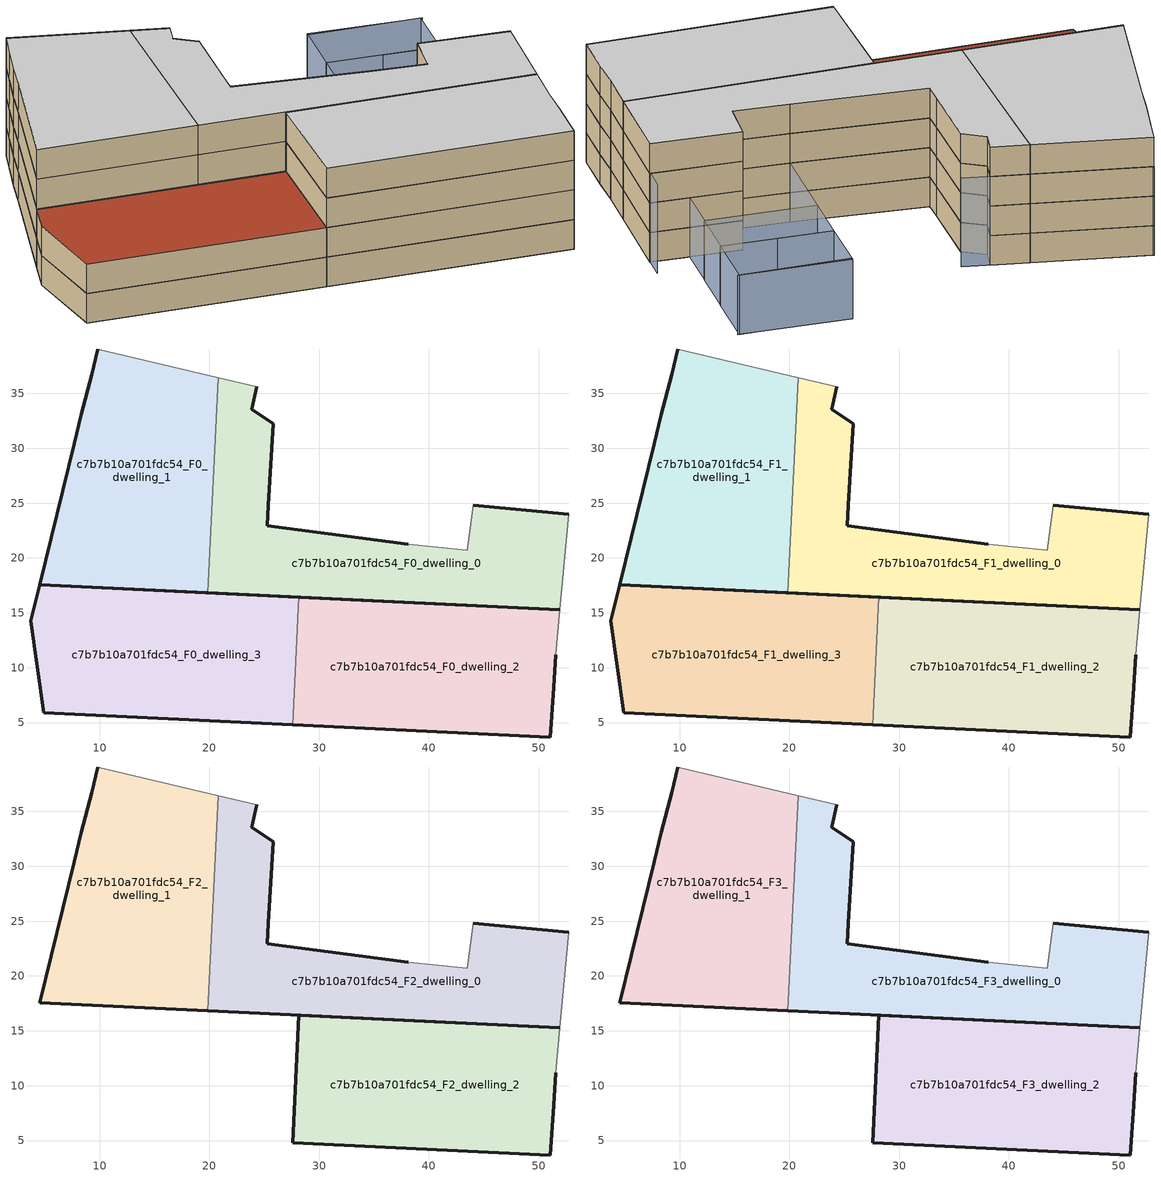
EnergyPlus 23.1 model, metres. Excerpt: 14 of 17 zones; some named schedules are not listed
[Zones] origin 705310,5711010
c7b7b10a701fdc54_F0_dwelling_0
 floor ground (EU_floor_Construction): 51.93,15.3 52.72,24 44.02,24.79 43.48,20.7 38.13,21.24 25.26,22.92 25.37,24.79 25.83,32.22 23.84,33.58 24.31,35.59 20.79,36.43 19.85,16.84 z0
 wall outside (EU_wall_Construction): 44.02,24.79 52.72,24 / 51.93,15.3 19.85,16.84 / 24.31,35.59 23.84,33.58 25.83,32.22 25.37,24.79 25.26,22.92 38.13,21.24 z0:3
 wall adiabatic (EU_wall_Construction): 38.13,21.24 43.48,20.7 44.02,24.79 / 52.72,24 51.93,15.3 / 20.79,36.43 24.31,35.59 z0:3
 wall to c7b7b10a701fdc54_F0_dwelling_1 (EU_wall_Construction): 19.85,16.84 20.79,36.43 z0:3
c7b7b10a701fdc54_F0_dwelling_1
 floor ground (EU_floor_Construction): 19.85,16.84 20.79,36.43 9.84,39.05 9.25,36.72 8.31,33.11 7.69,30.43 4.54,17.58 z0
 wall outside (EU_wall_Construction): 19.85,16.84 4.54,17.58 7.69,30.43 8.31,33.11 9.25,36.72 9.84,39.05 z0:3
 wall adiabatic (EU_wall_Construction): 9.84,39.05 20.79,36.43 z0:3
c7b7b10a701fdc54_F0_dwelling_2
 floor ground (EU_floor_Construction): 51.04,3.69 51.39,8.23 51.56,11.19 51.93,15.3 28.15,16.44 27.59,4.82 z0
 wall outside (EU_wall_Construction): 28.15,16.44 51.93,15.3 / 51.56,11.19 51.39,8.23 51.04,3.69 27.59,4.82 z0:3
 wall to c7b7b10a701fdc54_F0_dwelling_3 (EU_wall_Construction): 27.59,4.82 28.15,16.44 z0:3
 wall adiabatic (EU_wall_Construction): 51.93,15.3 51.56,11.19 z0:3
c7b7b10a701fdc54_F0_dwelling_3
 floor ground (EU_floor_Construction): 27.59,4.82 28.15,16.44 4.54,17.58 3.73,14.3 4.89,5.91 z0
 wall outside (EU_wall_Construction): 27.59,4.82 4.89,5.91 3.73,14.3 4.54,17.58 28.15,16.44 z0:3
c7b7b10a701fdc54_F1_dwelling_0
 floor to c7b7b10a701fdc54_F0_dwelling_0 (EU_floor_Construction): 51.93,15.3 52.72,24 44.02,24.79 43.48,20.7 38.13,21.24 25.26,22.92 25.37,24.79 25.83,32.22 23.84,33.58 24.31,35.59 20.79,36.43 19.85,16.84 z3
 wall outside (EU_wall_Construction): 44.02,24.79 52.72,24 / 51.93,15.3 19.85,16.84 / 24.31,35.59 23.84,33.58 25.83,32.22 25.37,24.79 25.26,22.92 38.13,21.24 z3:6
 wall adiabatic (EU_wall_Construction): 38.13,21.24 43.48,20.7 44.02,24.79 / 52.72,24 51.93,15.3 / 20.79,36.43 24.31,35.59 z3:6
 wall to c7b7b10a701fdc54_F1_dwelling_1 (EU_wall_Construction): 19.85,16.84 20.79,36.43 z3:6
c7b7b10a701fdc54_F1_dwelling_1
 floor to c7b7b10a701fdc54_F0_dwelling_1 (EU_floor_Construction): 19.85,16.84 20.79,36.43 9.84,39.05 9.25,36.72 8.31,33.11 7.69,30.43 4.54,17.58 z3
 wall outside (EU_wall_Construction): 19.85,16.84 4.54,17.58 7.69,30.43 8.31,33.11 9.25,36.72 9.84,39.05 z3:6
 wall adiabatic (EU_wall_Construction): 9.84,39.05 20.79,36.43 z3:6
c7b7b10a701fdc54_F1_dwelling_2
 floor to c7b7b10a701fdc54_F0_dwelling_2 (EU_floor_Construction): 51.04,3.69 51.39,8.23 51.56,11.19 51.93,15.3 28.15,16.44 27.59,4.82 z3
 wall outside (EU_wall_Construction): 28.15,16.44 51.93,15.3 / 51.56,11.19 51.39,8.23 51.04,3.69 27.59,4.82 z3:6
 wall to c7b7b10a701fdc54_F1_dwelling_3 (EU_wall_Construction): 27.59,4.82 28.15,16.44 z3:6
 wall adiabatic (EU_wall_Construction): 51.93,15.3 51.56,11.19 z3:6
c7b7b10a701fdc54_F1_dwelling_3
 floor to c7b7b10a701fdc54_F0_dwelling_3 (EU_floor_Construction): 27.59,4.82 28.15,16.44 4.54,17.58 3.73,14.3 4.89,5.91 z3
 wall outside (EU_wall_Construction): 27.59,4.82 4.89,5.91 3.73,14.3 4.54,17.58 28.15,16.44 z3:6
 roof outside (EU_roof_Construction): 28.15,16.44 27.59,4.82 4.89,5.91 3.73,14.3 4.54,17.58 z6
c7b7b10a701fdc54_F2_dwelling_0
 floor to c7b7b10a701fdc54_F1_dwelling_0 (EU_floor_Construction): 51.93,15.3 52.72,24 44.02,24.79 43.48,20.7 38.13,21.24 25.26,22.92 25.37,24.79 25.83,32.22 23.84,33.58 24.31,35.59 20.79,36.43 19.85,16.84 z6
 wall outside (EU_wall_Construction): 44.02,24.79 52.72,24 / 51.93,15.3 19.85,16.84 / 24.31,35.59 23.84,33.58 25.83,32.22 25.37,24.79 25.26,22.92 38.13,21.24 z6:9
 wall adiabatic (EU_wall_Construction): 38.13,21.24 43.48,20.7 44.02,24.79 / 52.72,24 51.93,15.3 / 20.79,36.43 24.31,35.59 z6:9
 wall to c7b7b10a701fdc54_F2_dwelling_1 (EU_wall_Construction): 19.85,16.84 20.79,36.43 z6:9
c7b7b10a701fdc54_F2_dwelling_1
 floor to c7b7b10a701fdc54_F1_dwelling_1 (EU_floor_Construction): 19.85,16.84 20.79,36.43 9.84,39.05 9.25,36.72 8.31,33.11 7.69,30.43 4.54,17.58 z6
 wall outside (EU_wall_Construction): 19.85,16.84 4.54,17.58 7.69,30.43 8.31,33.11 9.25,36.72 9.84,39.05 z6:9
 wall adiabatic (EU_wall_Construction): 9.84,39.05 20.79,36.43 z6:9
c7b7b10a701fdc54_F2_dwelling_2
 floor to c7b7b10a701fdc54_F1_dwelling_2 (EU_floor_Construction): 51.04,3.69 51.39,8.23 51.56,11.19 51.93,15.3 28.15,16.44 27.59,4.82 z6
 wall outside (EU_wall_Construction): 51.56,11.19 51.39,8.23 51.04,3.69 27.59,4.82 28.15,16.44 51.93,15.3 z6:9
 wall adiabatic (EU_wall_Construction): 51.93,15.3 51.56,11.19 z6:9
c7b7b10a701fdc54_F3_dwelling_0
 floor to c7b7b10a701fdc54_F2_dwelling_0 (EU_floor_Construction): 51.93,15.3 52.72,24 44.02,24.79 43.48,20.7 38.13,21.24 25.26,22.92 25.37,24.79 25.83,32.22 23.84,33.58 24.31,35.59 20.79,36.43 19.85,16.84 z9
 wall outside (EU_wall_Construction): 44.02,24.79 52.72,24 / 51.93,15.3 19.85,16.84 / 24.31,35.59 23.84,33.58 25.83,32.22 25.37,24.79 25.26,22.92 38.13,21.24 z9:12
 wall adiabatic (EU_wall_Construction): 38.13,21.24 43.48,20.7 44.02,24.79 / 52.72,24 51.93,15.3 / 20.79,36.43 24.31,35.59 z9:12
 wall to c7b7b10a701fdc54_F3_dwelling_1 (EU_wall_Construction): 19.85,16.84 20.79,36.43 z9:12
 ceiling to c7b7b10a701fdc54_F4_dwelling_0 (EU_floor_Construction): 52.72,24 51.93,15.3 19.85,16.84 20.79,36.43 24.31,35.59 23.84,33.58 25.83,32.22 25.37,24.79 25.26,22.92 38.13,21.24 43.48,20.7 44.02,24.79 z12
c7b7b10a701fdc54_F3_dwelling_1
 floor to c7b7b10a701fdc54_F2_dwelling_1 (EU_floor_Construction): 19.85,16.84 20.79,36.43 9.84,39.05 9.25,36.72 8.31,33.11 7.69,30.43 4.54,17.58 z9
 wall outside (EU_wall_Construction): 19.85,16.84 4.54,17.58 7.69,30.43 8.31,33.11 9.25,36.72 9.84,39.05 z9:12
 wall adiabatic (EU_wall_Construction): 9.84,39.05 20.79,36.43 z9:12
 ceiling to c7b7b10a701fdc54_F4_dwelling_1 (EU_floor_Construction): 20.79,36.43 19.85,16.84 4.54,17.58 7.69,30.43 8.31,33.11 9.25,36.72 9.84,39.05 z12
c7b7b10a701fdc54_F3_dwelling_2
 floor to c7b7b10a701fdc54_F2_dwelling_2 (EU_floor_Construction): 51.04,3.69 51.39,8.23 51.56,11.19 51.93,15.3 28.15,16.44 27.59,4.82 z9
 wall outside (EU_wall_Construction): 51.56,11.19 51.39,8.23 51.04,3.69 27.59,4.82 28.15,16.44 51.93,15.3 z9:12
 wall adiabatic (EU_wall_Construction): 51.93,15.3 51.56,11.19 z9:12
 ceiling to c7b7b10a701fdc54_F4_dwelling_2 (EU_floor_Construction): 51.93,15.3 51.56,11.19 51.39,8.23 51.04,3.69 27.59,4.82 28.15,16.44 z12
shading: 51.56,11.19 52.83,26.22 / 26.85,34.92 9.83,39.05 z0:9; 50.41,40.06 39.65,40.63 / 38.12,21.09 38.76,29.78 / 38.76,29.78 49.32,29.01 / 49.32,29.01 48.68,20.31 / 48.68,20.31 38.12,21.09 / 39.15,34.98 49.76,34.18 / 49.76,34.18 49.37,28.97 / 49.37,28.97 38.76,29.77 / 38.76,29.77 39.15,34.98 / 49.8,34.18 39.17,34.98 / 39.17,34.98 39.62,40.87 / 39.62,40.87 50.24,40.07 / 50.24,40.07 49.8,34.18 z0:6
[Building]
EU S2 Campaign: North Axis=0; Terrain=City; Solar Distribution=FullExterior
[Site:Location]
London: Latitude=51.5; Longitude=-0.5; Time Zone=0; Elevation=25
[SizingPeriod:WeatherFileDays]
AnnualSizingPeriod: Begin Month=1; Begin Day of Month=1; End Month=12; End Day of Month=31; Day of Week for Start Day=Monday; Use Weather File Daylight Saving Period=No; Use Weather File Rain and Snow Indicators=No
[MATERIAL]
EU_InternalMass_Material: Roughness=MediumRough; Thickness=0.1; Conductivity=1; Density=1800; Specific Heat=900; Thermal Absorptance=0.9; Solar Absorptance=0.7; Visible Absorptance=0.7
[MATERIAL:NOMASS] Roughness=MediumRough; Thermal Absorptance=0.9; Solar Absorptance=0.7; Visible Absorptance=0.7
Name | Thermal Resistance
EU_wall_NoMass | 1.04674
EU_roof_NoMass | 4.32442
EU_floor_NoMass | 2.04616
[CONSTRUCTION]
EU_wall_Construction: EU_wall_NoMass
EU_roof_Construction: EU_roof_NoMass
EU_floor_Construction: EU_floor_NoMass
EU_InternalMass_Construction: EU_InternalMass_Material
[ZONE] Type=1; Multiplier=1; Ceiling Height=autocalculate; Floor Area=autocalculate; Part of Total Floor Area=Yes
Name | Volume
c7b7b10a701fdc54_F0_dwelling_0; c7b7b10a701fdc54_F1_dwelling_0; c7b7b10a701fdc54_F2_dwelling_0; c7b7b10a701fdc54_F3_dwelling_0 | 825.365
c7b7b10a701fdc54_F0_dwelling_1; c7b7b10a701fdc54_F1_dwelling_1; c7b7b10a701fdc54_F2_dwelling_1; c7b7b10a701fdc54_F3_dwelling_1 | 825.357
c7b7b10a701fdc54_F0_dwelling_2; c7b7b10a701fdc54_F1_dwelling_2; c7b7b10a701fdc54_F2_dwelling_2; c7b7b10a701fdc54_F3_dwelling_2 | 825.359
c7b7b10a701fdc54_F0_dwelling_3; c7b7b10a701fdc54_F1_dwelling_3 | 825.37
[INTERNALMASS] Construction=EU_InternalMass_Construction
Name | Zone or ZoneList | Surface Area
c7b7b10a701fdc54_F0_dwelling_0_EU_InternalMass | c7b7b10a701fdc54_F0_dwelling_0 | 275.122
c7b7b10a701fdc54_F0_dwelling_1_EU_InternalMass | c7b7b10a701fdc54_F0_dwelling_1 | 275.119
c7b7b10a701fdc54_F0_dwelling_2_EU_InternalMass | c7b7b10a701fdc54_F0_dwelling_2 | 275.12
c7b7b10a701fdc54_F0_dwelling_3_EU_InternalMass | c7b7b10a701fdc54_F0_dwelling_3 | 275.123
c7b7b10a701fdc54_F1_dwelling_0_EU_InternalMass | c7b7b10a701fdc54_F1_dwelling_0 | 275.122
c7b7b10a701fdc54_F1_dwelling_1_EU_InternalMass | c7b7b10a701fdc54_F1_dwelling_1 | 275.119
c7b7b10a701fdc54_F1_dwelling_2_EU_InternalMass | c7b7b10a701fdc54_F1_dwelling_2 | 275.12
c7b7b10a701fdc54_F1_dwelling_3_EU_InternalMass | c7b7b10a701fdc54_F1_dwelling_3 | 275.123
c7b7b10a701fdc54_F2_dwelling_0_EU_InternalMass | c7b7b10a701fdc54_F2_dwelling_0 | 366.832
c7b7b10a701fdc54_F2_dwelling_1_EU_InternalMass | c7b7b10a701fdc54_F2_dwelling_1 | 366.846
c7b7b10a701fdc54_F2_dwelling_2_EU_InternalMass | c7b7b10a701fdc54_F2_dwelling_2 | 366.83
c7b7b10a701fdc54_F3_dwelling_0_EU_InternalMass | c7b7b10a701fdc54_F3_dwelling_0 | 366.832
c7b7b10a701fdc54_F3_dwelling_1_EU_InternalMass | c7b7b10a701fdc54_F3_dwelling_1 | 366.846
c7b7b10a701fdc54_F3_dwelling_2_EU_InternalMass | c7b7b10a701fdc54_F3_dwelling_2 | 366.83
[OTHEREQUIPMENT] Fuel Type=Electricity; Design Level Calculation Method=Watts/Area; Power per Zone Floor Area=1; Fraction Latent=0; Fraction Radiant=0; Fraction Lost=0; Carbon Dioxide Generation Rate=0; EndUse Subcategory=EU_Step8_InternalGains
Name | Zone or ZoneList or Space or SpaceList | Schedule
EU_Step8_InternalGain_c7b7b10a701fdc54_F0_dwelling_0_f000 | c7b7b10a701fdc54_F0_dwelling_0 | EU_Step8_GainSchedule_c7b7b10a701fdc54_F0_dwelling_0_f000
EU_Step8_InternalGain_c7b7b10a701fdc54_F0_dwelling_1_f000 | c7b7b10a701fdc54_F0_dwelling_1 | EU_Step8_GainSchedule_c7b7b10a701fdc54_F0_dwelling_1_f000
EU_Step8_InternalGain_c7b7b10a701fdc54_F0_dwelling_2_f000 | c7b7b10a701fdc54_F0_dwelling_2 | EU_Step8_GainSchedule_c7b7b10a701fdc54_F0_dwelling_2_f000
EU_Step8_InternalGain_c7b7b10a701fdc54_F0_dwelling_3_f000 | c7b7b10a701fdc54_F0_dwelling_3 | EU_Step8_GainSchedule_c7b7b10a701fdc54_F0_dwelling_3_f000
EU_Step8_InternalGain_c7b7b10a701fdc54_F1_dwelling_0_f000 | c7b7b10a701fdc54_F1_dwelling_0 | EU_Step8_GainSchedule_c7b7b10a701fdc54_F1_dwelling_0_f000
EU_Step8_InternalGain_c7b7b10a701fdc54_F1_dwelling_1_f000 | c7b7b10a701fdc54_F1_dwelling_1 | EU_Step8_GainSchedule_c7b7b10a701fdc54_F1_dwelling_1_f000
EU_Step8_InternalGain_c7b7b10a701fdc54_F1_dwelling_2_f000 | c7b7b10a701fdc54_F1_dwelling_2 | EU_Step8_GainSchedule_c7b7b10a701fdc54_F1_dwelling_2_f000
EU_Step8_InternalGain_c7b7b10a701fdc54_F1_dwelling_3_f000 | c7b7b10a701fdc54_F1_dwelling_3 | EU_Step8_GainSchedule_c7b7b10a701fdc54_F1_dwelling_3_f000
EU_Step8_InternalGain_c7b7b10a701fdc54_F2_dwelling_0_f000 | c7b7b10a701fdc54_F2_dwelling_0 | EU_Step8_GainSchedule_c7b7b10a701fdc54_F2_dwelling_0_f000
EU_Step8_InternalGain_c7b7b10a701fdc54_F2_dwelling_1_f000 | c7b7b10a701fdc54_F2_dwelling_1 | EU_Step8_GainSchedule_c7b7b10a701fdc54_F2_dwelling_1_f000
EU_Step8_InternalGain_c7b7b10a701fdc54_F2_dwelling_2_f000 | c7b7b10a701fdc54_F2_dwelling_2 | EU_Step8_GainSchedule_c7b7b10a701fdc54_F2_dwelling_2_f000
EU_Step8_InternalGain_c7b7b10a701fdc54_F3_dwelling_0_f000 | c7b7b10a701fdc54_F3_dwelling_0 | EU_Step8_GainSchedule_c7b7b10a701fdc54_F3_dwelling_0_f000
EU_Step8_InternalGain_c7b7b10a701fdc54_F3_dwelling_1_f000 | c7b7b10a701fdc54_F3_dwelling_1 | EU_Step8_GainSchedule_c7b7b10a701fdc54_F3_dwelling_1_f000
EU_Step8_InternalGain_c7b7b10a701fdc54_F3_dwelling_2_f000 | c7b7b10a701fdc54_F3_dwelling_2 | EU_Step8_GainSchedule_c7b7b10a701fdc54_F3_dwelling_2_f000
[ZONEVENTILATION:DESIGNFLOWRATE] Schedule=EU_AlwaysOn; Design Flow Rate Calculation Method=AirChanges/Hour; Air Changes per Hour=0.488719; Ventilation Type=Natural; Fan Pressure Rise=0; Fan Total Efficiency=1; Constant Term Coefficient=1; Temperature Term Coefficient=0; Velocity Term Coefficient=0; Velocity Squared Term Coefficient=0; Minimum Indoor Temperature=-100; Maximum Indoor Temperature=100; Delta Temperature=-100; Minimum Outdoor Temperature=-100; Maximum Outdoor Temperature=100; Maximum Wind Speed=40
Name | Zone or ZoneList or Space or SpaceList
EU_ConstantAir_c7b7b10a701fdc54_F0_dwelling_0 | c7b7b10a701fdc54_F0_dwelling_0
EU_ConstantAir_c7b7b10a701fdc54_F0_dwelling_1 | c7b7b10a701fdc54_F0_dwelling_1
EU_ConstantAir_c7b7b10a701fdc54_F0_dwelling_2 | c7b7b10a701fdc54_F0_dwelling_2
EU_ConstantAir_c7b7b10a701fdc54_F0_dwelling_3 | c7b7b10a701fdc54_F0_dwelling_3
EU_ConstantAir_c7b7b10a701fdc54_F1_dwelling_0 | c7b7b10a701fdc54_F1_dwelling_0
EU_ConstantAir_c7b7b10a701fdc54_F1_dwelling_1 | c7b7b10a701fdc54_F1_dwelling_1
EU_ConstantAir_c7b7b10a701fdc54_F1_dwelling_2 | c7b7b10a701fdc54_F1_dwelling_2
EU_ConstantAir_c7b7b10a701fdc54_F1_dwelling_3 | c7b7b10a701fdc54_F1_dwelling_3
EU_ConstantAir_c7b7b10a701fdc54_F2_dwelling_0 | c7b7b10a701fdc54_F2_dwelling_0
EU_ConstantAir_c7b7b10a701fdc54_F2_dwelling_1 | c7b7b10a701fdc54_F2_dwelling_1
EU_ConstantAir_c7b7b10a701fdc54_F2_dwelling_2 | c7b7b10a701fdc54_F2_dwelling_2
EU_ConstantAir_c7b7b10a701fdc54_F3_dwelling_0 | c7b7b10a701fdc54_F3_dwelling_0
EU_ConstantAir_c7b7b10a701fdc54_F3_dwelling_1 | c7b7b10a701fdc54_F3_dwelling_1
EU_ConstantAir_c7b7b10a701fdc54_F3_dwelling_2 | c7b7b10a701fdc54_F3_dwelling_2
[HVACTEMPLATE:THERMOSTAT] Constant Heating Setpoint=20; Constant Cooling Setpoint=50
EU_HeatOnly_c7b7b10a701fdc54_F0_dwelling_0; EU_HeatOnly_c7b7b10a701fdc54_F0_dwelling_1; EU_HeatOnly_c7b7b10a701fdc54_F0_dwelling_2; EU_HeatOnly_c7b7b10a701fdc54_F0_dwelling_3; EU_HeatOnly_c7b7b10a701fdc54_F1_dwelling_0; EU_HeatOnly_c7b7b10a701fdc54_F1_dwelling_1; EU_HeatOnly_c7b7b10a701fdc54_F1_dwelling_2; EU_HeatOnly_c7b7b10a701fdc54_F1_dwelling_3; EU_HeatOnly_c7b7b10a701fdc54_F2_dwelling_0; EU_HeatOnly_c7b7b10a701fdc54_F2_dwelling_1; EU_HeatOnly_c7b7b10a701fdc54_F2_dwelling_2; EU_HeatOnly_c7b7b10a701fdc54_F3_dwelling_0; EU_HeatOnly_c7b7b10a701fdc54_F3_dwelling_1; EU_HeatOnly_c7b7b10a701fdc54_F3_dwelling_2; EU_HeatOnly_c7b7b10a701fdc54_F4_dwelling_0; EU_HeatOnly_c7b7b10a701fdc54_F4_dwelling_1; EU_HeatOnly_c7b7b10a701fdc54_F4_dwelling_2
[HVACTEMPLATE:ZONE:IDEALLOADSAIRSYSTEM] System Availability Schedule=EU_AlwaysOn; Maximum Heating Supply Air Temperature=50; Minimum Cooling Supply Air Temperature=13; Maximum Heating Supply Air Humidity Ratio=0.0156; Minimum Cooling Supply Air Humidity Ratio=0.0077; Heating Limit=NoLimit; Cooling Limit=NoLimit; Heating Availability Schedule=EU_AlwaysOn; Cooling Availability Schedule=EU_CoolingOff; Dehumidification Control Type=ConstantSensibleHeatRatio; Cooling Sensible Heat Ratio=0.7; Dehumidification Setpoint=60; Humidification Control Type=None; Humidification Setpoint=30; Outdoor Air Method=None; Outdoor Air Flow Rate per Person=0.00944; Outdoor Air Flow Rate per Zone Floor Area=0; Outdoor Air Flow Rate per Zone=0; Demand Controlled Ventilation Type=None; Outdoor Air Economizer Type=NoEconomizer; Heat Recovery Type=None; Sensible Heat Recovery Effectiveness=0.7; Latent Heat Recovery Effectiveness=0.65
Name | Template Thermostat
c7b7b10a701fdc54_F0_dwelling_0 | EU_HeatOnly_c7b7b10a701fdc54_F0_dwelling_0
c7b7b10a701fdc54_F0_dwelling_1 | EU_HeatOnly_c7b7b10a701fdc54_F0_dwelling_1
c7b7b10a701fdc54_F0_dwelling_2 | EU_HeatOnly_c7b7b10a701fdc54_F0_dwelling_2
c7b7b10a701fdc54_F0_dwelling_3 | EU_HeatOnly_c7b7b10a701fdc54_F0_dwelling_3
c7b7b10a701fdc54_F1_dwelling_0 | EU_HeatOnly_c7b7b10a701fdc54_F1_dwelling_0
c7b7b10a701fdc54_F1_dwelling_1 | EU_HeatOnly_c7b7b10a701fdc54_F1_dwelling_1
c7b7b10a701fdc54_F1_dwelling_2 | EU_HeatOnly_c7b7b10a701fdc54_F1_dwelling_2
c7b7b10a701fdc54_F1_dwelling_3 | EU_HeatOnly_c7b7b10a701fdc54_F1_dwelling_3
c7b7b10a701fdc54_F2_dwelling_0 | EU_HeatOnly_c7b7b10a701fdc54_F2_dwelling_0
c7b7b10a701fdc54_F2_dwelling_1 | EU_HeatOnly_c7b7b10a701fdc54_F2_dwelling_1
c7b7b10a701fdc54_F2_dwelling_2 | EU_HeatOnly_c7b7b10a701fdc54_F2_dwelling_2
c7b7b10a701fdc54_F3_dwelling_0 | EU_HeatOnly_c7b7b10a701fdc54_F3_dwelling_0
c7b7b10a701fdc54_F3_dwelling_1 | EU_HeatOnly_c7b7b10a701fdc54_F3_dwelling_1
c7b7b10a701fdc54_F3_dwelling_2 | EU_HeatOnly_c7b7b10a701fdc54_F3_dwelling_2
